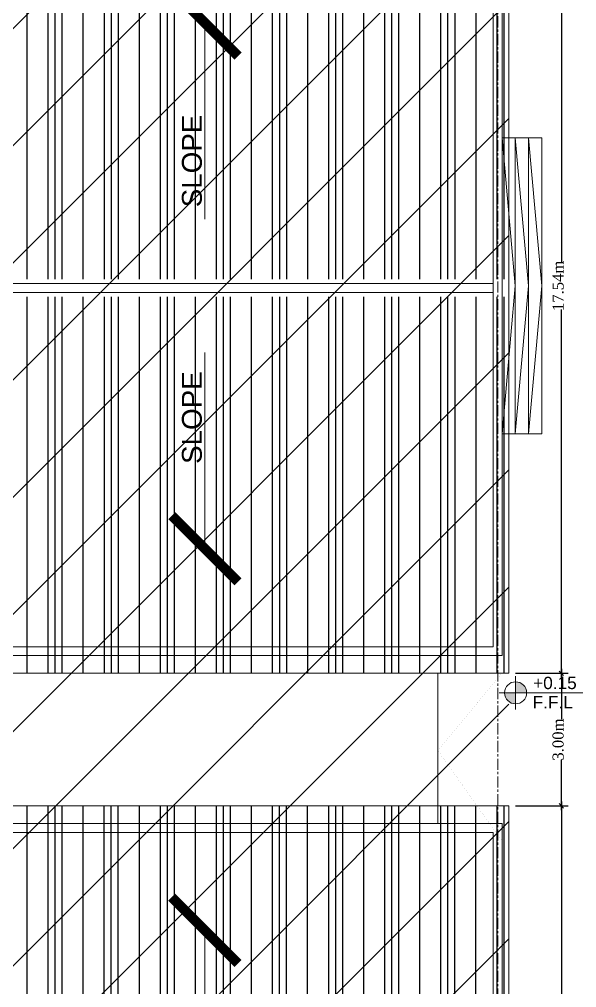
# Model space of a CAD drawing. Header units: millimetres. Extents: x -9083 to 924194, y -232449 to 321637.
# Drawn here: x 645460 to 658074, y 226448 to 248360 of the extents above; entities that cross this region are included whole.
import ezdxf

# ---------------------------------------------------------------- set-up
doc = ezdxf.new("R2010")
doc.units = ezdxf.units.MM
doc.header["$LTSCALE"] = 400
doc.header["$MEASUREMENT"] = 0
doc.header["$PDMODE"] = 3
doc.linetypes.add('CENTER', pattern=[2, 1.25, -0.25, 0.25, -0.25])
doc.layers.get('0').update_dxf_attribs({"lineweight": 0, "true_color": 0xff1414})
doc.layers.get('Defpoints').update_dxf_attribs({"color": 8, "lineweight": 5})
for name, color, linetype, lineweight in [('A-ANNO-DIMS', 134, 'Continuous', 9), ('A-DETL', 8, 'Continuous', 9), ('AR-AXIS', 252, 'CENTER', 20), ('AR-dim-in', 134, 'Continuous', 0), ('AR-Level', 120, 'Continuous', 13), ('AR-Parapet', 2, 'Continuous', 18), ('AR-Stair', 2, 'Continuous', 13), ('AR-WALL', 1, 'Continuous', 30), ('DIM-OUT', 3, 'Continuous', 5)]:
    doc.layers.add(name, color=color, linetype=linetype, lineweight=lineweight)
doc.layers.add('HACH', color=8, linetype='Continuous')
doc.styles.add('arial', font='arial.ttf', dxfattribs={"width": 0.8, "height": 2.2})
doc.styles.add('Arial_1', font='arial.ttf', dxfattribs={"height": 300})
doc.styles.add('ms-100', font='simplex.shx', dxfattribs={"width": 0.8})
doc.styles.add('ROMAN', font='times.ttf')
doc.dimstyles.new('ms-100', dxfattribs={"dimtxt": 0.4, "dimasz": 0.1, "dimexe": 0.1, "dimexo": 0.1, "dimgap": 0, "dimtad": 0, "dimdec": 0, "dimlfac": 100, "dimdsep": 46, "dimtxsty": 'ms-100', "dimblk": 'OPEN90', "dimcen": 0.15, "dimdle": 0.1, "dimse1": 1, "dimse2": 1, "dimclrd": 250, "dimclre": 250, "dimadec": 0, "dimazin": 0, "dimtfac": 1, "dimtdec": 0, "dimtix": 1, "dimtmove": 1, "dimatfit": 3, "dimldrblk": 'ARCHTICK', "dimfxl": 1, "dimtolj": 1, "dimtzin": 0, "dimlwd": -1, "dimlwe": -1, "dimarcsym": 0})
doc.dimstyles.new('SITE DIM', dxfattribs={"dimscale": 0, "dimtxt": 250, "dimasz": 100, "dimexe": 150, "dimexo": 150, "dimgap": 0, "dimtad": 0, "dimlfac": 0.001, "dimzin": 0, "dimdsep": 46, "dimtxsty": 'ROMAN', "dimblk": 'OBLIQUE', "dimcen": 150, "dimdle": 100, "dimclrd": 1, "dimclre": 1, "dimclrt": 3, "dimadec": 0, "dimazin": 0, "dimtfac": 100, "dimtix": 1, "dimtofl": 0, "dimtmove": 0, "dimatfit": 0, "dimldrblk": 'OBLIQUE', "dimfxl": 150, "dimtvp": 0.2857142857142857, "dimtolj": 1, "dimtzin": 0, "dimarcsym": 0})

# ---------------------------------------------------------------- blocks, each defined once
blk = doc.blocks.new('_Open90')
at = {"color": 0, "linetype": 'ByBlock', "lineweight": -2}
for p, q in [((-0.5, 0.5), (0, 0)), ((0, 0), (-1, 0)), ((0, 0), (-0.5, -0.5))]:
    blk.add_line(p, q, dxfattribs=at)
blk = doc.blocks.new('Level-p')
h = blk.add_hatch(color=251)
h.paths.add_polyline_path([(0, 0.0025), (2.273736754432321e-15, 0), (0.0025, 0, 0.4142135623730951)])
h.paths.add_polyline_path([(-2.273736754432321e-15, 0), (-0.0025, 0, 0.4142135623730951), (0, -0.0025)])
for p, q in [((0, -0.00375), (0, 0.00375)), ((0.01780934864982783, 0), (-0.00375, 0))]:
    blk.add_line(p, q)
blk.add_circle((0, 0), 0.0025)
at = {"style": 'arial'}
for p in [(0.002848247568169882, 0.0006041633063966856), (0.002756449844173438, -0.002534886223197965)]:
    blk.add_attdef('F.F.L+1.20', p, '', height=0.002, dxfattribs=at)
blk = doc.blocks.new('_Oblique')
at = {"color": 0, "linetype": 'ByBlock', "lineweight": -2}
blk.add_line((-0.5, -0.5), (0.5, 0.5), dxfattribs=at)
blk = doc.blocks.new('*D217')
at = {"layer": 'Defpoints', "color": 0, "transparency": 16777216}
for p in [(656536.8646952, 230561.9514222668), (657729.3582021657, 230561.9514222668), (656536.8646952, 213024.9514222265)]:
    blk.add_point(p, dxfattribs=at)
at = {"layer": 'DIM-OUT', "color": 1, "lineweight": -2, "transparency": 16777216}
for p, q in [((656686.8646952, 230561.9514222668), (657879.3582021657, 230561.9514222668)), ((657729.3582021657, 230661.9514222668), (657729.3582021657, 222329.8609391897)), ((657729.3582021657, 212924.9514222265), (657729.3582021657, 221257.0419053036)), ((656686.8646952, 213024.9514222265), (657879.3582021657, 213024.9514222265))]:
    blk.add_line(p, q, dxfattribs=at)
at = {"layer": 'DIM-OUT', "color": 1, "lineweight": -2, "transparency": 16777216, "xscale": 100, "yscale": 100, "zscale": 100}
for p, rotation in [((657729.3582021657, 230561.9514222668), 90), ((657729.3582021657, 213024.9514222265), 270)]:
    blk.add_blockref('_Oblique', p, dxfattribs=dict(at, rotation=rotation))
at = {"layer": 'DIM-OUT', "color": 3, "transparency": 16777216, "insert": (657656.4876696699, 221793.4514222464), "char_height": 250, "attachment_point": 5, "rotation": 90, "style": 'ROMAN'}
blk.add_mtext('\\A1;17.54m', dxfattribs=at)
blk = doc.blocks.new('*D218')
at = {"layer": 'Defpoints', "color": 0, "transparency": 16777216}
for p in [(656536.8646952, 233560.5172536398), (657729.3582021657, 233560.5172536398), (656536.8646952, 230561.9514222668)]:
    blk.add_point(p, dxfattribs=at)
at = {"layer": 'DIM-OUT', "color": 1, "lineweight": -2, "transparency": 16777216}
for p, q in [((657729.3582021657, 233660.5172536398), (657729.3582021657, 232519.5075895755)), ((656686.8646952, 233560.5172536398), (657879.3582021657, 233560.5172536398)), ((657729.3582021657, 230461.9514222668), (657729.3582021657, 231602.9610863311)), ((656686.8646952, 230561.9514222668), (657879.3582021657, 230561.9514222668))]:
    blk.add_line(p, q, dxfattribs=at)
at = {"layer": 'DIM-OUT', "color": 1, "lineweight": -2, "transparency": 16777216, "xscale": 100, "yscale": 100, "zscale": 100}
for p, rotation in [((657729.3582021657, 233560.5172536398), 90), ((657729.3582021657, 230561.9514222668), 270)]:
    blk.add_blockref('_Oblique', p, dxfattribs=dict(at, rotation=rotation))
at = {"layer": 'DIM-OUT', "color": 3, "transparency": 16777216, "insert": (657656.4876696699, 232061.234337953), "char_height": 250, "attachment_point": 5, "rotation": 90, "style": 'ROMAN'}
blk.add_mtext('\\A1;3.00m', dxfattribs=at)
blk = doc.blocks.new('*D219')
at = {"layer": 'Defpoints', "color": 0, "transparency": 16777216}
for p in [(656536.8646952, 251097.5172536742), (657729.3582021657, 251097.5172536742), (656536.8646952, 233560.5172536398)]:
    blk.add_point(p, dxfattribs=at)
at = {"layer": 'DIM-OUT', "color": 1, "lineweight": -2, "transparency": 16777216}
for p, q in [((657729.3582021657, 251197.5172536742), (657729.3582021657, 242865.4267706)), ((656686.8646952, 251097.5172536742), (657879.3582021657, 251097.5172536742)), ((657729.3582021657, 233460.5172536398), (657729.3582021657, 241792.607736714)), ((656686.8646952, 233560.5172536398), (657879.3582021657, 233560.5172536398))]:
    blk.add_line(p, q, dxfattribs=at)
at = {"layer": 'DIM-OUT', "color": 1, "lineweight": -2, "transparency": 16777216, "xscale": 100, "yscale": 100, "zscale": 100}
for p, rotation in [((657729.3582021657, 251097.5172536742), 90), ((657729.3582021657, 233560.5172536398), 270)]:
    blk.add_blockref('_Oblique', p, dxfattribs=dict(at, rotation=rotation))
at = {"layer": 'DIM-OUT', "color": 3, "transparency": 16777216, "insert": (657656.4876696699, 242329.0172536568), "char_height": 250, "attachment_point": 5, "rotation": 90, "style": 'ROMAN'}
blk.add_mtext('\\A1;17.54m', dxfattribs=at)
blk = doc.blocks.new('GRIDE.2')
at = {"layer": 'AR-WALL', "linetype": 'Continuous'}
h = blk.add_hatch(dxfattribs=at)
h.set_pattern_fill('PLASTI', color=251, scale=0.2, angle=90)
h.set_pattern_definition([(90, (0, 0), (-1.27, 7.776507174585693e-17), []), (90, (-0.15875, 9.720633968232116e-18), (-1.27, 7.776507174585693e-17), []), (90, (-0.3175, 1.944126793646423e-17), (-1.27, 7.776507174585693e-17), []), (90, (-0.7937500000000001, 4.860316984116058e-17), (-1.27, 7.776507174585693e-17), [])])
h.paths.add_polyline_path([(114992.9071101722, -15219.10818705468), (114944.0071101724, -15219.10818705468), (114944.0071101727, -15227.7266870547), (114992.9071101725, -15227.7266870547)])
h.paths.add_polyline_path([(114944.0071101727, -15228.1266870547), (114992.9071101725, -15228.1266870547), (114992.9071101725, -15236.64518705472), (114944.0071101727, -15236.64518705472)])
at = {"layer": 'AR-dim-in', "linetype": 'Continuous'}
blk.add_lwpolyline([(114992.9071101725, -15219.10818705468), (114944.0071101727, -15219.10818705468), (114944.0071101727, -15236.64518705472), (114992.9071101725, -15236.64518705472)], close=True, dxfattribs=at)
at = {"layer": 'AR-Parapet', "color": 1, "linetype": 'Continuous'}
for points in [[(114992.7571101725, -15219.50818705468), (114944.1571101727, -15219.50818705468), (114944.1571101727, -15236.24518705472), (114992.7571101725, -15236.24518705472)], [(114992.5571101725, -15219.70818705468), (114944.3571101727, -15219.70818705468), (114944.3571101727, -15236.04518705471), (114992.5571101725, -15236.04518705471)]]:
    blk.add_lwpolyline(points, close=True, dxfattribs=at)
at = {"layer": 'AR-Parapet', "linetype": 'Continuous'}
blk.add_lwpolyline([(114992.5571101725, -15227.8266870547), (114944.3571101725, -15227.8266870547), (114944.3571101725, -15228.0266870547), (114992.5571101725, -15228.0266870547)], close=True, dxfattribs=at)
at = {"layer": 'A-ANNO-DIMS', "char_height": 0.45, "width": 7.367042889972076, "attachment_point": 2, "rotation": 90.00000000000003, "line_spacing_factor": 0.9385317878468566, "style": 'Arial_1'}
for insert in [(114985.5099985229, -15225.57432024772), (114985.5099985229, -15231.38239701391)]:
    blk.add_mtext('      SLOPE', dxfattribs=dict(at, insert=insert))
at = {"layer": 'AR-dim-in', "color": 8, "linetype": 'Continuous'}
for points in [[(114986.0297435253, -15221.92629572235), (114986.0297435253, -15226.36806515156)], [(114986.0297435253, -15233.82707838705), (114986.0297435253, -15229.38530895783)]]:
    blk.add_leader(points, dimstyle='ms-100', override={"dimasz": 1.5, "dimgap": 0, "dimtad": 0, "dimclrd": 8}, dxfattribs=at)

msp = doc.modelspace()

# ---------------------------------------------------------------- hatches: boundary and pattern name
at = {"layer": 'HACH', "true_color": 0xed1f24}
h = msp.add_hatch(dxfattribs=at)
h.set_pattern_fill('ANSI31', color=240, scale=15000)
h.set_pattern_definition([(45, (1438410.485800925, 152946.1853933204), (-1325.825214724777, 1325.825214724777), [])])
h.paths.add_polyline_path([(656536.8646952026, 251097.5172536764), (607636.8646953665, 251097.5172536764), (607636.8646953665, 213024.9514222294), (656536.8646952026, 213024.9514222294)])

# ---------------------------------------------------------------- linework, layer by layer
at = {"layer": 'A-DETL', "linetype": 'Continuous'}
for p, q in [((656684.5884925383, 238980.5172536217), (656684.5884925383, 245680.5172534261)), ((656982.3122890401, 238980.5172535919), (656982.3122890401, 245680.5172533963))]:
    msp.add_line(p, q, dxfattribs=at)
msp.add_lwpolyline([(656386.8646960366, 244996.0172535621), (656386.8646960366, 245680.5172534261), (657284.5853842604, 245680.5172534261), (657284.5853842604, 238980.5172536217), (656386.8646960366, 238980.5172536217), (656386.8646960366, 239665.0172534839)], dxfattribs=at)
at = {"layer": 'AR-AXIS', "ltscale": 0.5}
msp.add_line((656286.8646950135, 211379.0536752497), (656286.8646950135, 253590.8006748303), dxfattribs=at)
at = {"layer": 'AR-dim-in', "linetype": 'Continuous'}
msp.add_line((654931.8073827447, 230161.9514222667), (654931.8073827447, 233560.5172536396), dxfattribs=at)
at = {"layer": 'AR-dim-in', "color": 8, "linetype": 'Continuous'}
for points in [[(656386.8646960366, 245680.5172534261), (656684.5884925383, 242330.5172535155), (656386.8646960366, 238980.5172536217)], [(656684.5884925383, 245680.5172534261), (656982.3122890401, 242330.5172534876), (656684.5884925383, 238980.5172536217)], [(656982.3122890401, 245680.5172533963), (657283.1561281788, 242330.5172471863), (656982.3122890401, 238980.5172536217)]]:
    msp.add_lwpolyline(points, dxfattribs=at)
at = {"layer": 'AR-Stair', "linetype": 'Continuous', "const_width": 1}
msp.add_lwpolyline([(656386.864695386, 233560.5172536105), (654931.8073827447, 231813.5790435192), (656386.8646954792, 229761.949617835), (656386.8646954792, 233560.5172536105)], dxfattribs=at)

# ---------------------------------------------------------------- block references
at = {"layer": 'AR-AXIS', "linetype": 'Continuous', "xscale": 1000, "yscale": 1000, "zscale": 1000}
msp.add_blockref('GRIDE.2', (-114336370.2454773, 15470205.70430836), dxfattribs=at)
msp.add_blockref('GRIDE.2', (-114336370.2454773, 15470205.70430836), dxfattribs=at)
at = {"layer": 'AR-AXIS', "linetype": 'Continuous', "xscale": -1000, "yscale": 1000, "zscale": 1000, "rotation": 180}
msp.add_blockref('GRIDE.2', (-114336370.2454773, -15006083.23563243), dxfattribs=at)
at = {"layer": 'AR-Level'}
ref = msp.add_blockref('Level-p', (656691.9458230394, 233119.0188403868), dxfattribs=dict(at, xscale=100000.0000014552, yscale=100000.0000014552, zscale=100000.0000014552))
ref.add_attrib('F.F.L+1.20', '+0.15', (657089.375716235, 233203.3206970945), dxfattribs={"layer": '0', "height": 279.0697674459217, "style": 'arial'})
ref.add_attrib('F.F.L+1.20', 'F.F.L', (657076.5667314786, 232765.3137859639), dxfattribs={"layer": '0', "height": 279.0697674459217, "style": 'arial'})

# ---------------------------------------------------------------- dimensions: what is measured, and where the dimension line sits
at = {"layer": 'DIM-OUT'}
for base, p1, p2, picture, middle in [((657729.3582021657, 251097.5172536742), (656536.8646951998, 233560.5172536396), (656536.8646951998, 251097.5172536741), '*D219', (657656.4876696699, 242329.0172536568)), ((657729.3582021657, 233560.5172536398), (656536.8646951998, 230561.9514222667), (656536.8646951998, 233560.5172536396), '*D218', (657656.4876696699, 232061.234337953)), ((657729.3582021657, 230561.9514222668), (656536.8646951998, 213024.9514222264), (656536.8646951998, 230561.9514222667), '*D217', (657656.4876696699, 221793.4514222464))]:
    dim = msp.add_linear_dim(base=base, p1=p1, p2=p2, angle=90, dimstyle='SITE DIM', override={"dimscale": 1, "dimpost": 'm'}, dxfattribs=at)
    dim.commit()
    dim.dimension.update_dxf_attribs({"geometry": picture, "text_midpoint": middle})

doc.saveas('drawing.dxf')
